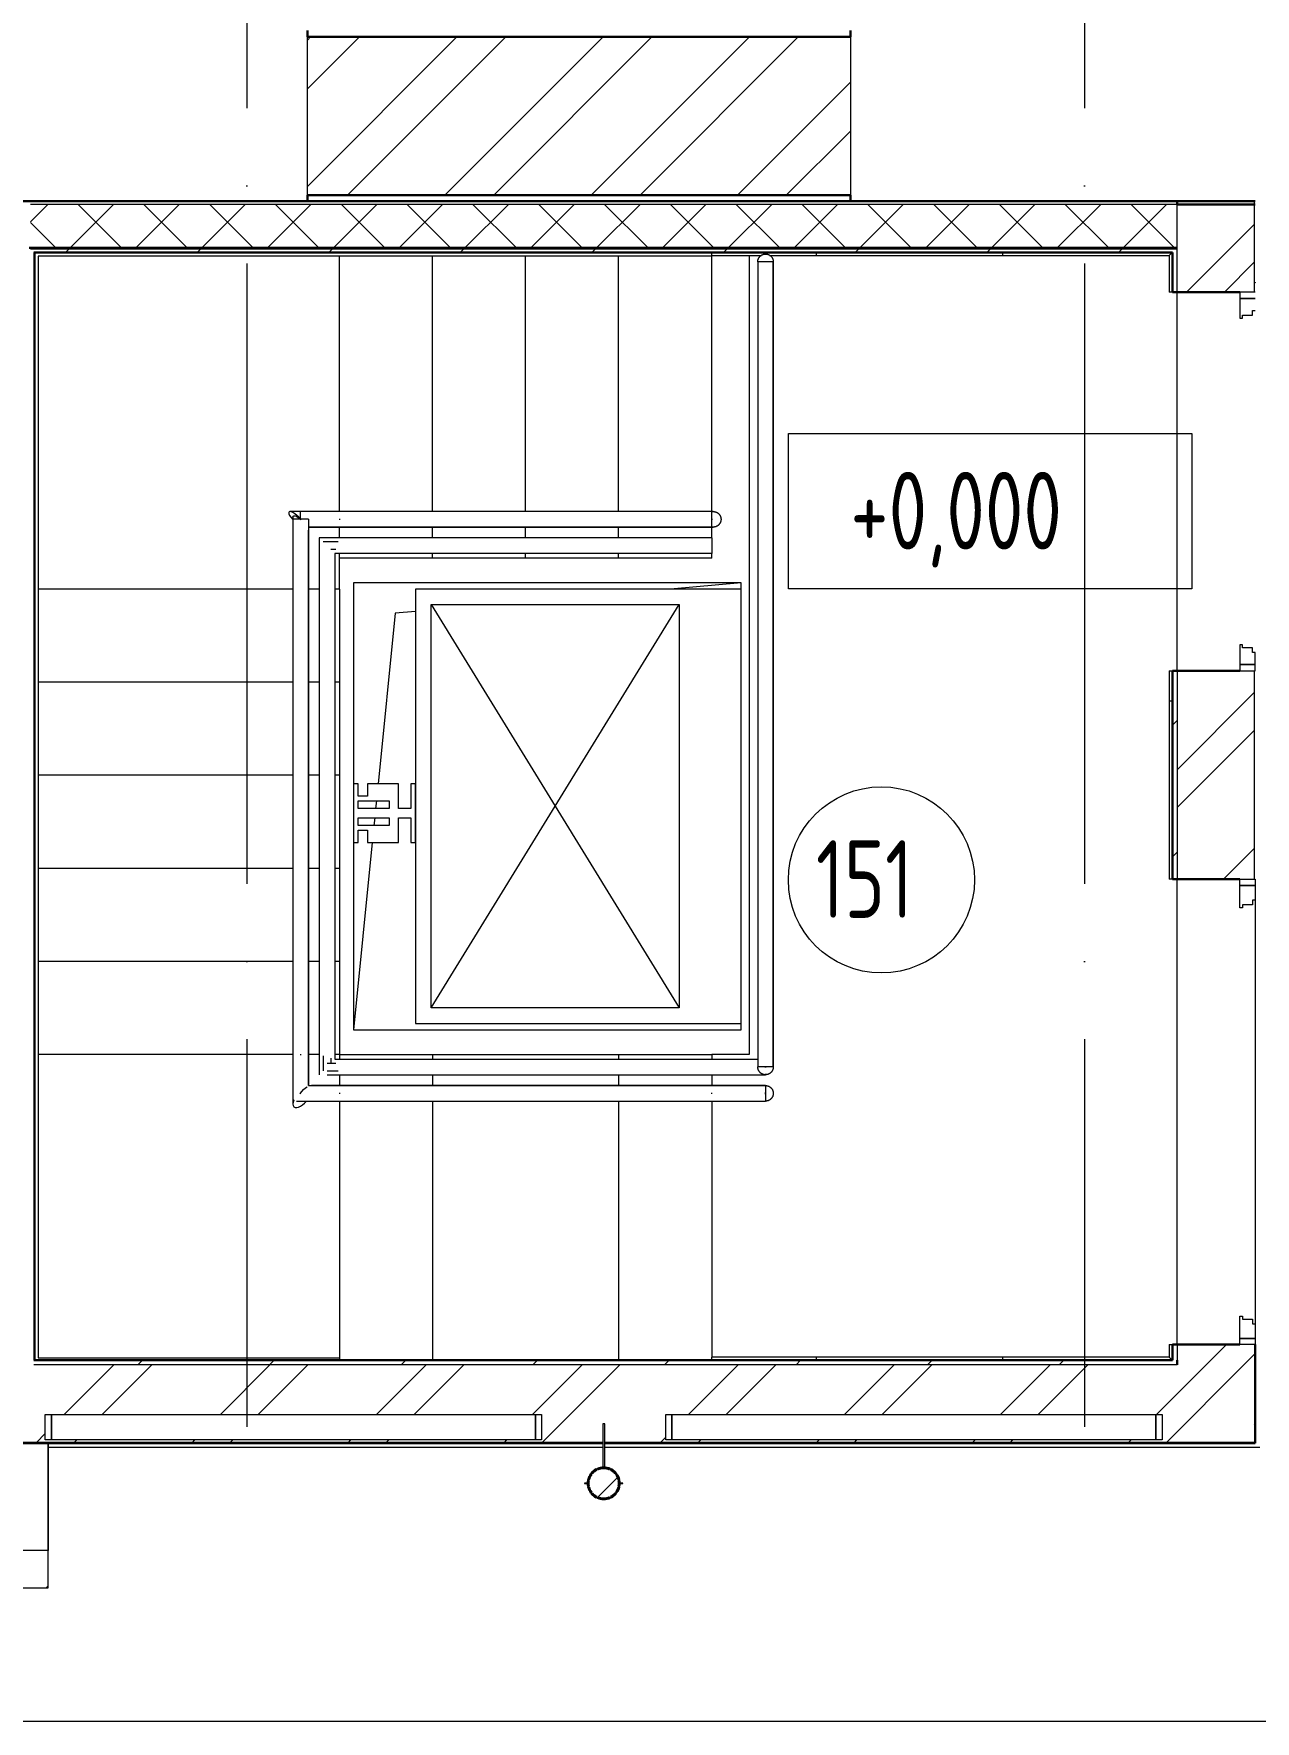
# Model space of a CAD drawing. Header units: millimetres. Extents: x -421858 to 614926, y -468665 to 141641.
# Drawn here: x -8245 to -4308, y 10010 to 15448 of the extents above; entities that cross this region are included whole.
import ezdxf

# ---------------------------------------------------------------- set-up
doc = ezdxf.new("R2010")
doc.units = ezdxf.units.MM
doc.linetypes.add('ADSK_Линия сетки', pattern=[25, 20, -2.5, 0, -2.5])
doc.linetypes.add('ADSK_Сверху', pattern=[450, 300, -150])
for name, color, linetype, lineweight in [('Аннотация', 7, 'Continuous', 18), ('Двери', 252, 'Continuous', 9), ('Крыша', 7, 'Continuous', 9), ('Крыша штриховка', 7, 'Continuous', 9), ('Лестницы', 252, 'Continuous', 9), ('Линии', 252, 'Continuous', 9), ('Марки помещений', 252, 'Continuous', 20), ('Обобщенные модели', 252, 'Continuous', 18), ('Оборудование', 8, 'Continuous', 18), ('Ограждение', 252, 'Continuous', 9), ('Окна', 252, 'Continuous', 9), ('Оси', 252, 'Continuous', 9), ('Отметки', 7, 'Continuous', 9), ('Перекрытие', 252, 'Continuous', 18), ('Стены внутренние', 7, 'Continuous', 18), ('Стены наружные', 7, 'Continuous', 18), ('Стены штриховка', 252, 'Continuous', 9)]:
    doc.layers.add(name, color=color, linetype=linetype, lineweight=lineweight)
doc.styles.add('GOST Common_3', font='', dxfattribs={"height": 3.5})
doc.styles.get('GOST Common_3').set_extended_font_data('GOST 2.304 type A')
pattern_1 = [(0, (-32121.8, 98), (0, 600), []), (90, (-32121.8, 98), (-600, 4e-14), [])]

# ---------------------------------------------------------------- blocks, each defined once
blk = doc.blocks.new('1 этаж')
at = {"layer": 'Обобщенные модели', "lineweight": 9, "true_color": 0x636466}
h = blk.add_hatch(dxfattribs=at)
h.set_pattern_fill('FP_7', color=251, style=0, pattern_type=2)
h.set_pattern_definition([(45, (-32121.82, 98), (-106.066, 106.066), [])])
h.paths.add_polyline_path([(-6407.8, 10726.3), (-6385.1, 10732), (-6367.8, 10746.9), (-6359.1, 10766.7), (-6359.9, 10789.2), (-6370.1, 10808.5), (-6388.1, 10821.8), (-6407.8, 10826.3), (-6430.5, 10820.5), (-6447.8, 10805.6), (-6456.5, 10785.8), (-6455.4, 10762.8), (-6445.5, 10744), (-6427.5, 10730.8), (-6415.3, 10728)])
at = {"layer": 'Ограждение', "true_color": 0x636466}
h = blk.add_hatch(dxfattribs=at)
h.set_pattern_fill('FP_25', color=251, style=0, pattern_type=2)
h.set_pattern_definition(pattern_1)
h.paths.add_polyline_path([(-5060.1, 14733.3), (-4584.8, 14733.3), (-4574.8, 14743.3), (-6059.6, 14743.3), (-6059.6, 14733.3), (-5897.5, 14734.2), (-5893.6, 14735.1), (-5894.3, 14734.2), (-5888.4, 14736.9), (-5886.2, 14734.9), (-5883, 14736.3), (-5878.6, 14734.9), (-5877.9, 14735.7), (-5871, 14733.3), (-5777.6, 14733.3)])
h = blk.add_hatch(dxfattribs=at)
h.set_pattern_fill('FP_25', color=251, style=0, pattern_type=2)
h.set_pattern_definition(pattern_1)
h.paths.add_polyline_path([(-4574.8, 12723.3), (-4574.8, 13395.3), (-4584.8, 13395.3), (-4584.8, 12723.3)])
h = blk.add_hatch(dxfattribs=at)
h.set_pattern_fill('FP_25', color=251, style=0, pattern_type=2)
h.set_pattern_definition(pattern_1)
h.paths.add_polyline_path([(-4574.8, 11173.3), (-4584.8, 11183.3), (-6059.8, 11183.3), (-6059.8, 11173.3), (-5060.1, 11173.3)])
at = {"layer": 'Аннотация', "color": 251, "lineweight": 20, "true_color": 0x636466}
for p, q in [((-5811.7, 13659.5), (-5811.7, 14159.5)), ((-5811.7, 14159.5), (-4511.7, 14159.5)), ((-4511.7, 14159.5), (-4511.7, 13659.5)), ((-4511.7, 13659.5), (-5811.7, 13659.5))]:
    blk.add_line(p, q, dxfattribs=at)
at = {"layer": 'Двери', "color": 251, "true_color": 0x636466}
for p, q in [((-4307.8, 14615.3), (-4357.8, 14615.3)), ((-4357.8, 14615.3), (-4357.8, 14595.3)), ((-4357.8, 14595.3), (-4307.8, 14595.3)), ((-4307.8, 14595.3), (-4357.8, 14595.3)), ((-4357.8, 14595.3), (-4357.8, 14531.3)), ((-4357.8, 14531.3), (-4348.8, 14531.3)), ((-4348.8, 14531.3), (-4348.8, 14541.3)), ((-4348.8, 14541.3), (-4316.8, 14541.3)), ((-4316.8, 14541.3), (-4316.8, 14556.3)), ((-4316.8, 14556.3), (-4307.8, 14556.3)), ((-4348.8, 13479.3), (-4357.8, 13479.3)), ((-4357.8, 13479.3), (-4357.8, 13415.3)), ((-4348.8, 13469.3), (-4348.8, 13479.3)), ((-4316.8, 13469.3), (-4348.8, 13469.3)), ((-4316.8, 13454.3), (-4316.8, 13469.3)), ((-4307.8, 13454.3), (-4316.8, 13454.3)), ((-4307.8, 13415.3), (-4307.8, 13454.3)), ((-4307.8, 13415.3), (-4357.8, 13415.3)), ((-4357.8, 13415.3), (-4357.8, 13395.3)), ((-4357.8, 13415.3), (-4307.8, 13415.3)), ((-4357.8, 13395.3), (-4307.8, 13395.3)), ((-4307.8, 13395.3), (-4307.8, 13415.3)), ((-4357.8, 12703.3), (-4357.8, 12723.3)), ((-4357.8, 12723.3), (-4307.8, 12723.3)), ((-4307.8, 12703.3), (-4357.8, 12703.3)), ((-4357.8, 12703.3), (-4307.8, 12703.3)), ((-4357.8, 12631.3), (-4357.8, 12703.3)), ((-4307.8, 12723.3), (-4307.8, 12703.3)), ((-4307.8, 12703.3), (-4307.8, 12656.3)), ((-4348.8, 12631.3), (-4357.8, 12631.3)), ((-4348.8, 12641.3), (-4348.8, 12631.3)), ((-4316.8, 12641.3), (-4348.8, 12641.3)), ((-4316.8, 12656.3), (-4316.8, 12641.3)), ((-4307.8, 12656.3), (-4316.8, 12656.3)), ((-4357.8, 11315.3), (-4348.8, 11315.3)), ((-4357.8, 11243.3), (-4357.8, 11315.3)), ((-4348.8, 11315.3), (-4348.8, 11305.3)), ((-4348.8, 11305.3), (-4316.8, 11305.3)), ((-4316.8, 11305.3), (-4316.8, 11290.3)), ((-4316.8, 11290.3), (-4307.8, 11290.3)), ((-4307.8, 11290.3), (-4307.8, 11243.3)), ((-4357.8, 11243.3), (-4307.8, 11243.3)), ((-4357.8, 11223.3), (-4357.8, 11243.3)), ((-4307.8, 11243.3), (-4357.8, 11243.3)), ((-4307.8, 11223.3), (-4357.8, 11223.3)), ((-4307.8, 11243.3), (-4307.8, 11223.3))]:
    blk.add_line(p, q, dxfattribs=at)
at = {"layer": 'Крыша', "color": 251, "true_color": 0x636466}
blk.add_line((-8197.8, 10906.3), (-8197.8, 10560.2), dxfattribs=at)
at = {"layer": 'Крыша', "color": 251, "lineweight": 18, "true_color": 0x636466}
for p, q in [((-8197.8, 10560.2), (-10357.8, 10560.2)), ((-8197.8, 10439.1), (-8197.8, 10560.2)), ((-10357.8, 10439.1), (-8197.8, 10439.1))]:
    blk.add_line(p, q, dxfattribs=at)
at = {"layer": 'Крыша', "color": 251, "linetype": 'Continuous', "true_color": 0x636466}
blk.add_line((-8204.3, 10439.1), (-8197.8, 10445.6), dxfattribs=at)
at = {"layer": 'Крыша штриховка', "color": 251, "linetype": 'Continuous', "true_color": 0x636466}
blk.add_line((-8199.8, 10906.3), (-8199.8, 10560.2), dxfattribs=at)
at = {"layer": 'Лестницы', "color": 251, "true_color": 0x636466}
for p, q in [((-7259.6, 14741.3), (-7259.6, 14743.3)), ((-7259.6, 14741.3), (-7259.6, 14743.3)), ((-6959.6, 14741.3), (-6959.6, 14743.3)), ((-6959.6, 14741.3), (-6959.6, 14743.3)), ((-6659.6, 14741.3), (-6659.6, 14743.3)), ((-6659.6, 14741.3), (-6659.6, 14743.3)), ((-6359.6, 14741.3), (-6359.6, 14743.3)), ((-6359.6, 14741.3), (-6359.6, 14743.3)), ((-7259.6, 13908.3), (-7259.6, 14731.3)), ((-7259.6, 13908.3), (-7259.6, 14731.3)), ((-6959.6, 13908.3), (-6959.6, 14731.3)), ((-6959.6, 13908.3), (-6959.6, 14731.3)), ((-6659.6, 13908.3), (-6659.6, 14731.3)), ((-6659.6, 13908.3), (-6659.6, 14731.3)), ((-6359.6, 13908.3), (-6359.6, 14731.3)), ((-6359.6, 13908.3), (-6359.6, 14731.3)), ((-6059.6, 13908.3), (-6059.6, 14731.3)), ((-6059.6, 13908.3), (-6059.6, 14731.3)), ((-7259.6, 13823.3), (-7259.6, 13858.3)), ((-7259.6, 13823.3), (-7259.6, 13858.3)), ((-6959.6, 13823.3), (-6959.6, 13858.3)), ((-6959.6, 13823.3), (-6959.6, 13858.3)), ((-6659.6, 13823.3), (-6659.6, 13858.3)), ((-6659.6, 13823.3), (-6659.6, 13858.3)), ((-6359.6, 13823.3), (-6359.6, 13858.3)), ((-6359.6, 13823.3), (-6359.6, 13858.3)), ((-6059.6, 13823.3), (-6059.6, 13858.3)), ((-6059.6, 13823.3), (-6059.6, 13858.3)), ((-7259.6, 13758.3), (-7259.6, 13773.3)), ((-7259.6, 13758.3), (-7259.6, 13773.3)), ((-6959.6, 13758.3), (-6959.6, 13773.3)), ((-6959.6, 13758.3), (-6959.6, 13773.3)), ((-6659.6, 13758.3), (-6659.6, 13773.3)), ((-6659.6, 13758.3), (-6659.6, 13773.3)), ((-6359.6, 13758.3), (-6359.6, 13773.3)), ((-6359.6, 13758.3), (-6359.6, 13773.3)), ((-6059.6, 13758.3), (-6059.6, 13773.3)), ((-6059.6, 13758.3), (-6059.6, 13773.3)), ((-7259.6, 13658.3), (-7259.6, 13758.3)), ((-6959.6, 13758.3), (-7259.6, 13758.3)), ((-6659.6, 13758.3), (-6959.6, 13758.3)), ((-6359.6, 13758.3), (-6659.6, 13758.3)), ((-6059.6, 13758.3), (-6359.6, 13758.3)), ((-8240.8, 13658.3), (-8244.6, 13658.3)), ((-8240.8, 13658.3), (-8244.6, 13658.3)), ((-7409.6, 13658.3), (-8230.8, 13658.3)), ((-7409.6, 13658.3), (-8230.8, 13658.3)), ((-7324.6, 13658.3), (-7359.6, 13658.3)), ((-7324.6, 13658.3), (-7359.6, 13658.3)), ((-7259.6, 13658.3), (-7274.6, 13658.3)), ((-7259.6, 13658.3), (-7274.6, 13658.3)), ((-7259.6, 13658.3), (-7259.6, 13358.3)), ((-8240.8, 13358.3), (-8244.6, 13358.3)), ((-8240.8, 13358.3), (-8244.6, 13358.3)), ((-7409.6, 13358.3), (-8230.8, 13358.3)), ((-7409.6, 13358.3), (-8230.8, 13358.3)), ((-7324.6, 13358.3), (-7359.6, 13358.3)), ((-7324.6, 13358.3), (-7359.6, 13358.3)), ((-7259.6, 13358.3), (-7274.6, 13358.3)), ((-7259.6, 13358.3), (-7274.6, 13358.3)), ((-7259.6, 13358.3), (-7259.6, 13058.3)), ((-8240.8, 13058.3), (-8244.6, 13058.3)), ((-8240.8, 13058.3), (-8244.6, 13058.3)), ((-7409.6, 13058.3), (-8230.8, 13058.3)), ((-7409.6, 13058.3), (-8230.8, 13058.3)), ((-7324.6, 13058.3), (-7359.6, 13058.3)), ((-7324.6, 13058.3), (-7359.6, 13058.3)), ((-7259.6, 13058.3), (-7274.6, 13058.3)), ((-7259.6, 13058.3), (-7274.6, 13058.3)), ((-7259.6, 13058.3), (-7259.6, 12758.3)), ((-8240.8, 12758.3), (-8244.6, 12758.3)), ((-8240.8, 12758.3), (-8244.6, 12758.3)), ((-7409.6, 12758.3), (-8230.8, 12758.3)), ((-7409.6, 12758.3), (-8230.8, 12758.3)), ((-7324.6, 12758.3), (-7359.6, 12758.3)), ((-7324.6, 12758.3), (-7359.6, 12758.3)), ((-7259.6, 12758.3), (-7274.6, 12758.3)), ((-7259.6, 12758.3), (-7274.6, 12758.3)), ((-7259.6, 12758.3), (-7259.6, 12458.3)), ((-8240.8, 12458.3), (-8244.6, 12458.3)), ((-8240.8, 12458.3), (-8244.6, 12458.3)), ((-7409.6, 12458.3), (-8230.8, 12458.3)), ((-7409.6, 12458.3), (-8230.8, 12458.3)), ((-7324.6, 12458.3), (-7359.6, 12458.3)), ((-7324.6, 12458.3), (-7359.6, 12458.3)), ((-7259.6, 12458.3), (-7274.6, 12458.3)), ((-7259.6, 12458.3), (-7274.6, 12458.3)), ((-7259.6, 12458.3), (-7259.6, 12158.3)), ((-8240.8, 12158.3), (-8244.6, 12158.3)), ((-8240.8, 12158.3), (-8244.6, 12158.3)), ((-7409.6, 12158.3), (-8230.8, 12158.3)), ((-7409.6, 12158.3), (-8230.8, 12158.3)), ((-7324.6, 12158.3), (-7359.6, 12158.3)), ((-7324.6, 12158.3), (-7359.6, 12158.3)), ((-7259.6, 12158.3), (-7274.6, 12158.3)), ((-7259.6, 12158.3), (-7274.6, 12158.3)), ((-7259.6, 12158.3), (-7259.6, 12143.3)), ((-7259.6, 12158.3), (-6959.6, 12158.3)), ((-7259.6, 12158.3), (-7259.6, 12143.3)), ((-6959.6, 12158.3), (-6659.6, 12158.3)), ((-6959.6, 12158.3), (-6959.6, 12143.3)), ((-6959.6, 12158.3), (-6959.6, 12143.3)), ((-6659.6, 12158.3), (-6359.6, 12158.3)), ((-6359.6, 12158.3), (-6059.6, 12158.3)), ((-6359.6, 12158.3), (-6359.6, 12143.3)), ((-6359.6, 12158.3), (-6359.6, 12143.3)), ((-7259.6, 12093.3), (-7259.6, 12058.3)), ((-7259.6, 12093.3), (-7259.6, 12058.3)), ((-6959.6, 12093.3), (-6959.6, 12058.3)), ((-6959.6, 12093.3), (-6959.6, 12058.3)), ((-6359.6, 12093.3), (-6359.6, 12058.3)), ((-6359.6, 12093.3), (-6359.6, 12058.3)), ((-7259.6, 12008.3), (-7259.6, 11173.3)), ((-7259.6, 12008.3), (-7259.6, 11173.3)), ((-6959.6, 12008.3), (-6959.6, 11173.3)), ((-6959.6, 12008.3), (-6959.6, 11173.3)), ((-6359.6, 12008.3), (-6359.6, 11173.3)), ((-6359.6, 12008.3), (-6359.6, 11173.3))]:
    blk.add_line(p, q, dxfattribs=at)
at = {"layer": 'Линии', "color": 251, "linetype": 'ADSK_Сверху', "ltscale": 100, "true_color": 0x636466}
blk.add_line((-8507.8, 10009.5), (-2275.8, 10009.5), dxfattribs=at)
at = {"layer": 'Марки помещений', "color": 251, "true_color": 0x636466}
blk.add_circle((-5512.7, 12721.2), 300, dxfattribs=at)
at = {"layer": 'Обобщенные модели', "color": 251, "true_color": 0x636466}
for p, q in [((-6411.1, 10968.3), (-6411.1, 10828.3)), ((-6404.5, 10968.3), (-6411.1, 10968.3)), ((-6404.5, 10828.3), (-6404.5, 10968.3)), ((-6411.1, 10828.3), (-6408.7, 10828.3)), ((-6406.9, 10828.3), (-6404.5, 10828.3)), ((-6469.8, 10777.3), (-6469.8, 10775.3)), ((-6459.8, 10777.3), (-6469.8, 10777.3)), ((-6469.8, 10777.3), (-6469.8, 10775.3)), ((-6459.8, 10777.3), (-6469.8, 10777.3)), ((-6469.8, 10777.3), (-6469.8, 10775.3)), ((-6459.8, 10777.3), (-6469.8, 10777.3)), ((-6469.8, 10777.3), (-6469.8, 10775.3)), ((-6459.8, 10777.3), (-6469.8, 10777.3)), ((-6469.8, 10775.3), (-6459.8, 10775.3)), ((-6469.8, 10775.3), (-6459.8, 10775.3)), ((-6469.8, 10775.3), (-6459.8, 10775.3)), ((-6469.8, 10775.3), (-6459.8, 10775.3)), ((-6459.8, 10777.3), (-6457.8, 10777.3)), ((-6457.8, 10775.3), (-6459.8, 10775.3)), ((-6457.8, 10777.3), (-6457.8, 10775.3)), ((-6357.8, 10777.3), (-6355.8, 10777.3)), ((-6357.8, 10775.3), (-6357.8, 10777.3)), ((-6355.8, 10775.3), (-6357.8, 10775.3)), ((-6345.8, 10777.3), (-6355.8, 10777.3)), ((-6345.8, 10777.3), (-6355.8, 10777.3)), ((-6345.8, 10777.3), (-6355.8, 10777.3)), ((-6345.8, 10777.3), (-6355.8, 10777.3)), ((-6355.8, 10775.3), (-6345.8, 10775.3)), ((-6355.8, 10775.3), (-6345.8, 10775.3)), ((-6355.8, 10775.3), (-6345.8, 10775.3)), ((-6355.8, 10775.3), (-6345.8, 10775.3)), ((-6345.8, 10775.3), (-6345.8, 10777.3)), ((-6345.8, 10775.3), (-6345.8, 10777.3)), ((-6345.8, 10775.3), (-6345.8, 10777.3)), ((-6345.8, 10775.3), (-6345.8, 10777.3))]:
    blk.add_line(p, q, dxfattribs=at)
for radius, start, end in [(52, 90, 270), (50, 90, 270), (52, 270, 90), (50, 270, 90)]:
    blk.add_arc((-6407.8, 10776.3), radius, start, end, dxfattribs=at)
at = {"layer": 'Обобщенные модели', "color": 251, "lineweight": 40, "true_color": 0x636466}
for start, end in [(90, 113.3059), (66.6941, 90), (168.9964, 191.0036), (143.7992, 166.3688), (117.1715, 139.417), (40.583, 62.8285), (13.6312, 36.2008), (348.9964, 11.0036), (193.6312, 216.2008), (220.583, 242.8285), (246.6941, 270), (270, 293.3059), (297.1715, 319.417), (323.7992, 346.3688)]:
    blk.add_arc((-6407.8, 10776.3), 50, start, end, dxfattribs=at)
at = {"layer": 'Оборудование', "color": 251, "true_color": 0x636466}
for p, q in [((-7214.2, 13678.3), (-7214.2, 13031.3)), ((-5964.2, 13678.3), (-7214.2, 13678.3)), ((-5964.2, 13658.3), (-7014.2, 13658.3)), ((-7014.2, 13658.3), (-7014.2, 12258.3)), ((-5964.2, 13678.3), (-6192.8, 13658.3)), ((-5964.2, 13658.3), (-5964.2, 13678.3)), ((-5964.2, 12258.3), (-5964.2, 13658.3)), ((-6964.2, 12308.3), (-6164.2, 13608.3)), ((-6964.2, 13608.3), (-6164.2, 12308.3)), ((-6964.2, 12308.3), (-6964.2, 13608.3)), ((-6964.2, 13608.3), (-6164.2, 13608.3)), ((-6164.2, 13608.3), (-6164.2, 12308.3)), ((-7080, 13580.7), (-7134.9, 13031.3)), ((-7014.2, 13586.4), (-7080, 13580.7)), ((-7199.2, 13031.3), (-7214.2, 13031.3)), ((-7214.2, 13031.3), (-7214.2, 12841.3)), ((-7199.2, 12991.3), (-7199.2, 13031.3)), ((-7114.2, 13031.3), (-7169.2, 13031.3)), ((-7169.2, 13031.3), (-7169.2, 12991.3)), ((-7069.2, 13031.3), (-7114.2, 13031.3)), ((-7069.2, 12951.3), (-7069.2, 13031.3)), ((-7014.2, 13031.3), (-7029.2, 13031.3)), ((-7029.2, 13031.3), (-7029.2, 12951.3)), ((-7014.2, 12841.3), (-7014.2, 13031.3)), ((-7169.2, 12991.3), (-7199.2, 12991.3)), ((-7199.2, 12976.3), (-7099.2, 12976.3)), ((-7199.2, 12951.3), (-7199.2, 12976.3)), ((-7099.2, 12951.3), (-7199.2, 12951.3)), ((-7140.4, 12976.3), (-7142.9, 12951.3)), ((-7099.2, 12976.3), (-7099.2, 12951.3)), ((-7029.2, 12951.3), (-7069.2, 12951.3)), ((-7199.2, 12896.3), (-7199.2, 12921.3)), ((-7199.2, 12921.3), (-7099.2, 12921.3)), ((-7099.2, 12896.3), (-7199.2, 12896.3)), ((-7145.9, 12921.3), (-7148.4, 12896.3)), ((-7099.2, 12921.3), (-7099.2, 12896.3)), ((-7069.2, 12841.3), (-7069.2, 12921.3)), ((-7069.2, 12921.3), (-7029.2, 12921.3)), ((-7029.2, 12921.3), (-7029.2, 12841.3)), ((-7153.9, 12841.3), (-7214.2, 12238.3)), ((-7214.2, 12841.3), (-7214.2, 12238.3)), ((-7214.2, 12841.3), (-7199.2, 12841.3)), ((-7199.2, 12841.3), (-7199.2, 12881.3)), ((-7199.2, 12881.3), (-7169.2, 12881.3)), ((-7169.2, 12881.3), (-7169.2, 12841.3)), ((-7169.2, 12841.3), (-7114.2, 12841.3)), ((-7114.2, 12841.3), (-7069.2, 12841.3)), ((-7029.2, 12841.3), (-7014.2, 12841.3)), ((-6164.2, 12308.3), (-6964.2, 12308.3)), ((-7214.2, 12238.3), (-5964.2, 12238.3)), ((-7014.2, 12258.3), (-5964.2, 12258.3)), ((-5964.2, 12238.3), (-5964.2, 12258.3))]:
    blk.add_line(p, q, dxfattribs=at)
at = {"layer": 'Ограждение', "color": 251, "true_color": 0x636466}
for p, q in [((-8240.8, 14741.3), (-8240.8, 13958.3)), ((-7259.6, 14741.3), (-8240.8, 14741.3)), ((-6059.6, 14741.3), (-7259.6, 14741.3)), ((-6059.6, 14733.3), (-6059.6, 14743.3)), ((-4584.8, 14733.3), (-4574.8, 14743.3)), ((-8230.8, 14731.3), (-8230.8, 13958.3)), ((-7259.6, 14731.3), (-8230.8, 14731.3)), ((-6059.6, 14731.3), (-7259.6, 14731.3)), ((-6059.6, 14733.3), (-5899, 14733.3)), ((-6059.6, 14733.3), (-6059.6, 14731.3)), ((-5911.2, 14713.3), (-5911.2, 12118.3)), ((-5861.2, 14713.3), (-5911.2, 14713.3)), ((-5911.2, 14713.3), (-5911.2, 12118.3)), ((-5883.8, 14713.3), (-5888.5, 14713.3)), ((-5873.4, 14733.3), (-4584.8, 14733.3)), ((-5861.2, 12118.3), (-5861.2, 14713.3)), ((-5861.2, 14713.3), (-5861.2, 12118.3)), ((-4584.8, 14733.3), (-4584.8, 14615.3)), ((-4574.8, 14615.3), (-4584.8, 14615.3)), ((-8240.8, 13958.3), (-8240.8, 12158.3)), ((-8230.8, 13958.3), (-8230.8, 12158.3)), ((-7266.8, 13908.3), (-7419, 13908.3)), ((-7409.6, 13891.1), (-7409.6, 13642.9)), ((-7359.6, 13883.3), (-7409.6, 13883.3)), ((-7409.6, 13883.3), (-7409.6, 12158.3)), ((-7384.6, 13883.3), (-7384.6, 13908.3)), ((-7259.6, 13908.3), (-7384.6, 13908.3)), ((-7359.6, 13883.3), (-7359.6, 12158.3)), ((-6058.8, 13908.3), (-7266.8, 13908.3)), ((-6058.8, 13908.3), (-7259.6, 13908.3)), ((-6058.8, 13858.3), (-6058.8, 13908.3)), ((-7359.6, 13858.3), (-7266.8, 13858.3)), ((-7259.6, 13858.3), (-7359.6, 13858.3)), ((-7359.6, 13642.9), (-7359.6, 13848.8)), ((-7324.6, 13823.3), (-7324.6, 13656.3)), ((-7259.6, 13823.3), (-7324.6, 13823.3)), ((-7266.8, 13858.3), (-6058.8, 13858.3)), ((-6058.8, 13858.3), (-7259.6, 13858.3)), ((-6058.8, 13823.3), (-7259.6, 13823.3)), ((-6058.8, 13823.3), (-6058.8, 13773.3)), ((-7263.3, 13810.8), (-7312.1, 13810.8)), ((-7270.8, 13785.8), (-7287.1, 13785.8)), ((-7274.6, 13773.3), (-7274.6, 13656.3)), ((-6058.8, 13773.3), (-7274.6, 13773.3)), ((-7324.6, 13656.3), (-7324.6, 12158.3)), ((-7274.6, 13656.3), (-7274.6, 12143.3)), ((-7409.6, 13642.9), (-7409.6, 12151)), ((-7359.6, 12151), (-7359.6, 13642.9)), ((-4584.8, 13395.3), (-4574.8, 13395.3)), ((-4584.8, 13395.3), (-4584.8, 12723.3)), ((-4574.8, 12723.3), (-4584.8, 12723.3)), ((-8240.8, 12158.3), (-8240.8, 11173.3)), ((-8230.8, 12158.3), (-8230.8, 11181.3)), ((-7409.6, 12158.3), (-7409.6, 12008.3)), ((-7409.6, 12151), (-7409.6, 11998.6)), ((-7359.6, 12158.3), (-7359.6, 12058.3)), ((-7359.6, 12058.3), (-7359.6, 12151)), ((-7324.6, 12158.3), (-7324.6, 12093.3)), ((-7312.1, 12154.5), (-7312.1, 12105.8)), ((-7299.6, 12130.8), (-7270.8, 12130.8)), ((-7287.1, 12147), (-7287.1, 12130.8)), ((-7274.6, 12143.3), (-6059.6, 12143.3)), ((-6059.6, 12143.3), (-5911.2, 12143.3)), ((-7299.6, 12105.8), (-7263.3, 12105.8)), ((-7299.6, 12093.3), (-7259.6, 12093.3)), ((-7259.6, 12093.3), (-6059.6, 12093.3)), ((-6059.6, 12093.3), (-5886.2, 12093.3)), ((-5861.2, 12118.3), (-5911.2, 12118.3)), ((-5888.5, 12118.3), (-5883.8, 12118.3)), ((-5886.2, 12096.6), (-5886.2, 12093.3)), ((-7384.6, 12033.3), (-7386.9, 12031.9)), ((-7359.6, 12058.3), (-7259.6, 12058.3)), ((-7241.7, 12058.3), (-7349.9, 12058.3)), ((-7259.6, 12058.3), (-6059.6, 12058.3)), ((-6052.3, 12058.3), (-7241.7, 12058.3)), ((-6059.6, 12058.3), (-5886.2, 12058.3)), ((-5886.2, 12058.3), (-6052.3, 12058.3)), ((-5886.2, 12058.3), (-5886.2, 12008.3)), ((-5886.2, 12030.9), (-5886.2, 12035.6)), ((-7398.3, 12008.3), (-7259.6, 12008.3)), ((-7377.5, 12008.3), (-7241.7, 12008.3)), ((-7259.6, 12008.3), (-6059.6, 12008.3)), ((-7241.7, 12008.3), (-6052.3, 12008.3)), ((-6059.6, 12008.3), (-5886.2, 12008.3)), ((-6052.3, 12008.3), (-5886.2, 12008.3)), ((-4584.8, 11223.3), (-4574.8, 11223.3)), ((-4584.8, 11223.3), (-4584.8, 11183.3)), ((-8230.8, 11181.3), (-7259.6, 11181.3)), ((-6059.8, 11173.3), (-6059.8, 11183.3)), ((-4584.8, 11183.3), (-6059.8, 11183.3)), ((-4584.8, 11183.3), (-4574.8, 11173.3))]:
    blk.add_line(p, q, dxfattribs=at)
at = {"layer": 'Ограждение', "color": 251, "true_color": 0x636466, "flags": 128}
for points in [[(-5911.2, 14713.3), (-5911.2, 14714.3), (-5911.1, 14715.3), (-5911, 14716.3), (-5910.9, 14717.3), (-5910.7, 14718.2), (-5910.5, 14719.2), (-5910.2, 14720.2), (-5909.9, 14721.1), (-5909.6, 14722.1), (-5909.2, 14723), (-5908.8, 14723.9), (-5908.4, 14724.8), (-5907.9, 14725.7), (-5907.4, 14726.5), (-5906.8, 14727.4), (-5906.2, 14728.2), (-5905.6, 14729), (-5905, 14729.8), (-5904.3, 14730.5), (-5903.6, 14731.2), (-5902.9, 14731.9), (-5902.1, 14732.5), (-5901.3, 14733.2), (-5900.5, 14733.7), (-5899.7, 14734.3), (-5898.8, 14734.8), (-5898, 14735.3), (-5897.1, 14735.8), (-5896.2, 14736.2), (-5895.2, 14736.6), (-5894.3, 14736.9), (-5893.3, 14737.2), (-5892.4, 14737.5), (-5891.4, 14737.7), (-5890.4, 14737.9), (-5889.4, 14738.1), (-5888.4, 14738.2), (-5887.5, 14738.2), (-5886.5, 14738.3), (-5886.2, 14738.3)], [(-5911.2, 14713.3), (-5911.2, 14714.3), (-5911.1, 14715.3), (-5911, 14716.3), (-5910.9, 14717.3), (-5910.7, 14718.2), (-5910.5, 14719.2), (-5910.2, 14720.2), (-5909.9, 14721.1), (-5909.6, 14722.1)], [(-5908.8, 14723.9), (-5908.4, 14724.8), (-5907.9, 14725.7), (-5907.4, 14726.5), (-5906.8, 14727.4), (-5906.2, 14728.2)], [(-5904.3, 14730.5), (-5903.6, 14731.2), (-5902.9, 14731.9), (-5902.1, 14732.5), (-5901.3, 14733.2), (-5900.5, 14733.7), (-5899.7, 14734.3), (-5898.8, 14734.8), (-5898, 14735.3), (-5897.1, 14735.8), (-5896.2, 14736.2), (-5895.2, 14736.6), (-5894.3, 14736.9), (-5893.3, 14737.2), (-5892.4, 14737.5), (-5891.4, 14737.7), (-5890.4, 14737.9), (-5889.4, 14738.1), (-5888.4, 14738.2), (-5887.5, 14738.2), (-5886.5, 14738.3)], [(-5886.2, 14738.3), (-5885.2, 14738.2), (-5884.2, 14738.2), (-5883.2, 14738.1), (-5882.2, 14737.9), (-5881.2, 14737.8), (-5880.2, 14737.6), (-5879.3, 14737.3), (-5878.3, 14737), (-5877.4, 14736.7), (-5876.4, 14736.3), (-5875.5, 14735.9), (-5874.6, 14735.4), (-5873.8, 14735), (-5872.9, 14734.5), (-5872.1, 14733.9), (-5871.3, 14733.3), (-5870.5, 14732.7), (-5869.7, 14732.1), (-5869, 14731.4), (-5868.2, 14730.7), (-5867.6, 14730), (-5866.9, 14729.2), (-5866.3, 14728.4), (-5865.7, 14727.6), (-5865.1, 14726.8), (-5864.6, 14725.9), (-5864.1, 14725.1), (-5863.7, 14724.2), (-5863.3, 14723.3), (-5862.9, 14722.3), (-5862.5, 14721.4), (-5862.2, 14720.4), (-5862, 14719.5), (-5861.7, 14718.5), (-5861.5, 14717.5), (-5861.4, 14716.5), (-5861.3, 14715.5), (-5861.2, 14714.5), (-5861.2, 14713.5), (-5861.2, 14713.3)], [(-5885.2, 14738.2), (-5884.2, 14738.2), (-5883.2, 14738.1), (-5882.2, 14737.9), (-5881.2, 14737.8), (-5880.2, 14737.6), (-5879.3, 14737.3), (-5878.3, 14737), (-5877.4, 14736.7), (-5876.4, 14736.3), (-5875.5, 14735.9), (-5874.6, 14735.4), (-5873.8, 14735), (-5872.9, 14734.5), (-5872.1, 14733.9), (-5871.3, 14733.3), (-5870.5, 14732.7), (-5869.7, 14732.1), (-5869, 14731.4), (-5868.2, 14730.7)], [(-5866.3, 14728.4), (-5865.7, 14727.6), (-5865.1, 14726.8), (-5864.6, 14725.9), (-5864.1, 14725.1), (-5863.7, 14724.2), (-5863.3, 14723.3), (-5862.9, 14722.3), (-5862.5, 14721.4), (-5862.2, 14720.4), (-5862, 14719.5), (-5861.7, 14718.5), (-5861.5, 14717.5), (-5861.4, 14716.5), (-5861.3, 14715.5), (-5861.2, 14714.5), (-5861.2, 14713.5), (-5861.2, 14713.3)], [(-7419, 13908.3), (-7421.8, 13907.4), (-7422.9, 13904.9), (-7422.3, 13900.9), (-7420, 13895.8), (-7416.3, 13889.7), (-7411.3, 13883.3), (-7409.6, 13881.4)], [(-7384.6, 13883.3), (-7390.5, 13889.7), (-7396.9, 13895.8), (-7403.4, 13900.9), (-7409.5, 13904.9), (-7414.9, 13907.4), (-7419, 13908.3)], [(-7409.6, 13891.1), (-7408.7, 13893.8), (-7406.2, 13894.9), (-7402.2, 13894.3), (-7397.1, 13892.1), (-7391, 13888.3), (-7384.6, 13883.3), (-7382.6, 13881.6)], [(-6054.7, 13908.3), (-6054.7, 13908.3), (-6054.8, 13908.3), (-6054.9, 13908.3), (-6055.1, 13908.3), (-6055.4, 13908.3), (-6055.7, 13908.3), (-6056.1, 13908.3), (-6056.6, 13908.3), (-6057.1, 13908.3), (-6057.6, 13908.3), (-6058.2, 13908.3), (-6058.9, 13908.3), (-6059.6, 13908.3), (-6060.4, 13908.3), (-6061.2, 13908.3), (-6062.1, 13908.3), (-6063, 13908.3), (-6064, 13908.3), (-6065, 13908.3), (-6066, 13908.3), (-6067.1, 13908.3), (-6068.3, 13908.3), (-6069.4, 13908.3), (-6070.7, 13908.3), (-6071.9, 13908.3), (-6072.1, 13908.3)], [(-6058.8, 13885.2), (-6058.8, 13883.3), (-6058.8, 13881.3)], [(-6058.5, 13908.3), (-6057.8, 13908.3), (-6057.3, 13908.3), (-6056.7, 13908.3), (-6056.3, 13908.3), (-6055.9, 13908.3), (-6055.5, 13908.3), (-6055.2, 13908.3), (-6055, 13908.3), (-6054.8, 13908.3), (-6054.7, 13908.3), (-6054.7, 13908.3), (-6054.7, 13908.3)], [(-6054.7, 13908.3), (-6053.7, 13908.2), (-6052.7, 13908.2), (-6051.7, 13908.1), (-6050.7, 13907.9), (-6049.7, 13907.8), (-6048.7, 13907.6), (-6047.8, 13907.3), (-6046.8, 13907), (-6045.9, 13906.7), (-6044.9, 13906.3), (-6044, 13905.9), (-6043.1, 13905.4), (-6042.2, 13905), (-6041.4, 13904.5), (-6040.5, 13903.9), (-6039.7, 13903.3), (-6038.9, 13902.7), (-6038.2, 13902.1), (-6037.4, 13901.4), (-6036.7, 13900.7), (-6036, 13900), (-6035.4, 13899.2), (-6034.8, 13898.4), (-6034.2, 13897.6), (-6033.6, 13896.8), (-6033.1, 13895.9), (-6032.6, 13895.1), (-6032.2, 13894.2), (-6031.7, 13893.3), (-6031.4, 13892.3), (-6031, 13891.4), (-6030.7, 13890.4), (-6030.4, 13889.5), (-6030.2, 13888.5), (-6030, 13887.5), (-6029.9, 13886.5), (-6029.8, 13885.5), (-6029.7, 13884.5), (-6029.7, 13883.5), (-6029.7, 13883.3)], [(-6029.7, 13883.3), (-6029.7, 13882.3), (-6029.7, 13881.3), (-6029.8, 13880.3), (-6030, 13879.3), (-6030.2, 13878.3), (-6030.4, 13877.3), (-6030.6, 13876.4), (-6030.9, 13875.4), (-6031.3, 13874.5), (-6031.6, 13873.5), (-6032, 13872.6), (-6032.5, 13871.7), (-6033, 13870.8), (-6033.5, 13870), (-6034, 13869.2), (-6034.6, 13868.3), (-6035.2, 13867.5), (-6035.9, 13866.8), (-6036.5, 13866), (-6037.2, 13865.3), (-6038, 13864.7), (-6038.7, 13864), (-6039.5, 13863.4), (-6040.3, 13862.8), (-6041.2, 13862.2), (-6042, 13861.7), (-6042.9, 13861.2), (-6043.8, 13860.8), (-6044.7, 13860.3), (-6045.6, 13860), (-6046.5, 13859.6), (-6047.5, 13859.3), (-6048.5, 13859.1), (-6049.4, 13858.8), (-6050.4, 13858.6), (-6051.4, 13858.5), (-6052.4, 13858.4), (-6053.4, 13858.3), (-6054.4, 13858.3), (-6054.7, 13858.3)], [(-6072.1, 13858.3), (-6070.9, 13858.3), (-6069.7, 13858.3), (-6068.5, 13858.3), (-6067.4, 13858.3), (-6066.2, 13858.3), (-6065.2, 13858.3), (-6064.2, 13858.3), (-6063.2, 13858.3), (-6062.3, 13858.3), (-6061.4, 13858.3), (-6060.5, 13858.3), (-6059.8, 13858.3), (-6059, 13858.3), (-6058.4, 13858.3), (-6057.7, 13858.3), (-6057.2, 13858.3), (-6056.7, 13858.3), (-6056.2, 13858.3), (-6055.8, 13858.3), (-6055.5, 13858.3), (-6055.2, 13858.3), (-6055, 13858.3), (-6054.8, 13858.3), (-6054.7, 13858.3), (-6054.7, 13858.3)], [(-6054.7, 13858.3), (-6054.7, 13858.3), (-6054.8, 13858.3), (-6054.9, 13858.3), (-6055.1, 13858.3), (-6055.4, 13858.3), (-6055.7, 13858.3), (-6056.1, 13858.3), (-6056.6, 13858.3), (-6057.1, 13858.3), (-6057.6, 13858.3), (-6058.2, 13858.3), (-6058.9, 13858.3)], [(-5886.2, 12093.3), (-5887.2, 12093.3), (-5888.2, 12093.3), (-5889.2, 12093.4), (-5890.2, 12093.6), (-5891.1, 12093.8), (-5892.1, 12094), (-5893.1, 12094.2), (-5894, 12094.5), (-5895, 12094.9), (-5895.9, 12095.2), (-5896.8, 12095.7), (-5897.7, 12096.1), (-5898.6, 12096.6), (-5899.5, 12097.1), (-5900.3, 12097.6), (-5901.1, 12098.2), (-5901.9, 12098.8), (-5902.7, 12099.5), (-5903.4, 12100.1), (-5904.1, 12100.9), (-5904.8, 12101.6), (-5905.5, 12102.3), (-5906.1, 12103.1), (-5906.7, 12103.9), (-5907.2, 12104.8), (-5907.7, 12105.6), (-5908.2, 12106.5), (-5908.7, 12107.4), (-5909.1, 12108.3), (-5909.5, 12109.2), (-5909.8, 12110.1), (-5910.1, 12111.1), (-5910.4, 12112.1), (-5910.6, 12113), (-5910.8, 12114), (-5911, 12115), (-5911.1, 12116), (-5911.1, 12117), (-5911.2, 12118), (-5911.2, 12118.3)], [(-5861.2, 12118.3), (-5861.2, 12117.3), (-5861.3, 12116.3), (-5861.4, 12115.3), (-5861.5, 12114.3), (-5861.7, 12113.3), (-5861.9, 12112.3), (-5862.2, 12111.4), (-5862.5, 12110.4), (-5862.8, 12109.5), (-5863.2, 12108.5), (-5863.6, 12107.6), (-5864, 12106.7), (-5864.5, 12105.8), (-5865, 12105), (-5865.5, 12104.2), (-5866.1, 12103.3), (-5866.7, 12102.5), (-5867.4, 12101.8), (-5868.1, 12101), (-5868.8, 12100.3), (-5869.5, 12099.7), (-5870.3, 12099), (-5871, 12098.4), (-5871.8, 12097.8), (-5872.7, 12097.2), (-5873.5, 12096.7), (-5874.4, 12096.2), (-5875.3, 12095.8), (-5876.2, 12095.3), (-5877.1, 12095), (-5878.1, 12094.6), (-5879, 12094.3), (-5880, 12094.1), (-5881, 12093.8), (-5881.9, 12093.6), (-5882.9, 12093.5), (-5883.9, 12093.4), (-5884.9, 12093.3), (-5885.9, 12093.3), (-5886.2, 12093.3)], [(-5868.1, 12101), (-5868.8, 12100.3), (-5869.5, 12099.7), (-5870.3, 12099), (-5871, 12098.4), (-5871.8, 12097.8), (-5872.7, 12097.2), (-5873.5, 12096.7), (-5874.4, 12096.2), (-5875.3, 12095.8), (-5876.2, 12095.3), (-5877.1, 12095), (-5878.1, 12094.6), (-5879, 12094.3), (-5880, 12094.1), (-5881, 12093.8), (-5881.9, 12093.6), (-5882.9, 12093.5), (-5883.9, 12093.4), (-5884.9, 12093.3), (-5885.9, 12093.3), (-5886.2, 12093.3)], [(-5863.6, 12107.6), (-5864, 12106.7), (-5864.5, 12105.8), (-5865, 12105), (-5865.5, 12104.2), (-5866.1, 12103.3)], [(-5861.2, 12118.3), (-5861.2, 12117.3), (-5861.3, 12116.3), (-5861.4, 12115.3), (-5861.5, 12114.3), (-5861.7, 12113.3), (-5861.9, 12112.3), (-5862.2, 12111.4), (-5862.5, 12110.4), (-5862.8, 12109.5)], [(-7385.2, 12032), (-7384.6, 12033.3), (-7380.3, 12039.7), (-7374.9, 12045.8), (-7368.7, 12050.9), (-7364, 12054)], [(-5886.2, 12058.3), (-5885.2, 12058.2), (-5884.2, 12058.2), (-5883.2, 12058.1), (-5882.2, 12057.9), (-5881.2, 12057.8), (-5880.2, 12057.6), (-5879.3, 12057.3), (-5878.3, 12057), (-5877.4, 12056.7), (-5876.4, 12056.3), (-5875.5, 12055.9), (-5874.6, 12055.4), (-5873.8, 12055), (-5872.9, 12054.5), (-5872.1, 12053.9), (-5871.3, 12053.3), (-5870.5, 12052.7), (-5869.7, 12052.1), (-5869, 12051.4), (-5868.2, 12050.7), (-5867.6, 12050), (-5866.9, 12049.2), (-5866.3, 12048.4), (-5865.7, 12047.6), (-5865.1, 12046.8), (-5864.6, 12045.9), (-5864.1, 12045.1), (-5863.7, 12044.2), (-5863.3, 12043.3), (-5862.9, 12042.3), (-5862.5, 12041.4), (-5862.2, 12040.4), (-5862, 12039.5), (-5861.7, 12038.5), (-5861.5, 12037.5), (-5861.4, 12036.5), (-5861.3, 12035.5), (-5861.2, 12034.5), (-5861.2, 12033.5), (-5861.2, 12033.3)], [(-5861.2, 12033.3), (-5861.2, 12032.3), (-5861.3, 12031.3), (-5861.4, 12030.3), (-5861.5, 12029.3), (-5861.7, 12028.3), (-5861.9, 12027.3), (-5862.2, 12026.4), (-5862.5, 12025.4), (-5862.8, 12024.5), (-5863.2, 12023.5), (-5863.6, 12022.6), (-5864, 12021.7), (-5864.5, 12020.8), (-5865, 12020), (-5865.5, 12019.2), (-5866.1, 12018.3), (-5866.7, 12017.5), (-5867.4, 12016.8), (-5868.1, 12016), (-5868.8, 12015.3), (-5869.5, 12014.7), (-5870.3, 12014), (-5871, 12013.4), (-5871.8, 12012.8), (-5872.7, 12012.2), (-5873.5, 12011.7), (-5874.4, 12011.2), (-5875.3, 12010.8), (-5876.2, 12010.3), (-5877.1, 12010), (-5878.1, 12009.6), (-5879, 12009.3), (-5880, 12009.1), (-5881, 12008.8), (-5881.9, 12008.6), (-5882.9, 12008.5), (-5883.9, 12008.4), (-5884.9, 12008.3), (-5885.9, 12008.3), (-5886.2, 12008.3)], [(-7405.2, 12012.7), (-7406.2, 12010.9), (-7408.7, 12004.5), (-7409.6, 11998.6)], [(-7409.6, 11998.6), (-7408.7, 11993.7), (-7406.2, 11990), (-7402.2, 11987.9), (-7397.1, 11987.4), (-7391, 11988.7), (-7384.6, 11991.5), (-7378.1, 11995.8), (-7372.1, 12001.2), (-7366.9, 12007.4)]]:
    blk.add_lwpolyline(points, dxfattribs=at)
at = {"layer": 'Ограждение', "color": 251, "true_color": 0x636466}
for start_param, end_param in [(4.712389, 4.791601), (4.633177, 4.712389)]:
    blk.add_ellipse((-6072.1, 13883.3), major_axis=(0, 25), ratio=0.533794, start_param=start_param, end_param=end_param, dxfattribs=at)
for points in [[(-7259.6, 13885.2), (-7259.6, 13884.6), (-7259.6, 13883.3), (-7259.6, 13881.9), (-7259.6, 13881.3)], [(-7386.5, 12158.2), (-7385.9, 12158.3), (-7384.6, 12158.3), (-7383.2, 12158.3), (-7382.6, 12158.2)], [(-7259.5, 12035.2), (-7259.5, 12034.6), (-7259.6, 12033.3), (-7259.5, 12031.9), (-7259.5, 12031.3)], [(-6059.5, 12031.3), (-6059.6, 12031.9), (-6059.6, 12033.3), (-6059.6, 12034.6), (-6059.5, 12035.2)]]:
    blk.add_open_spline(points, degree=3, dxfattribs=at)
at = {"layer": 'Окна', "color": 251, "true_color": 0x636466}
for p, q in [((-8207.8, 10998.3), (-8187.8, 10998.3)), ((-8207.8, 10916.3), (-8207.8, 10998.3)), ((-8187.8, 10998.3), (-8187.8, 10916.3)), ((-8187.8, 10916.3), (-8187.8, 10998.3)), ((-8187.8, 10998.3), (-6627.8, 10998.3)), ((-6627.8, 10998.3), (-6607.8, 10998.3)), ((-6627.8, 10916.3), (-6627.8, 10998.3)), ((-6627.8, 10998.3), (-6627.8, 10916.3)), ((-6607.8, 10998.3), (-6607.8, 10916.3)), ((-6207.8, 10998.3), (-6187.8, 10998.3)), ((-6207.8, 10916.3), (-6207.8, 10998.3)), ((-6187.8, 10998.3), (-6187.8, 10916.3)), ((-6187.8, 10916.3), (-6187.8, 10998.3)), ((-6187.8, 10998.3), (-4627.8, 10998.3)), ((-4627.8, 10998.3), (-4607.8, 10998.3)), ((-4627.8, 10916.3), (-4627.8, 10998.3)), ((-4627.8, 10998.3), (-4627.8, 10916.3)), ((-4607.8, 10998.3), (-4607.8, 10916.3)), ((-8187.8, 10916.3), (-8207.8, 10916.3)), ((-6627.8, 10916.3), (-8187.8, 10916.3)), ((-6607.8, 10916.3), (-6627.8, 10916.3)), ((-6187.8, 10916.3), (-6207.8, 10916.3)), ((-4627.8, 10916.3), (-6187.8, 10916.3)), ((-4607.8, 10916.3), (-4627.8, 10916.3))]:
    blk.add_line(p, q, dxfattribs=at)
at = {"layer": 'Оси', "color": 251, "linetype": 'ADSK_Линия сетки', "ltscale": 100, "true_color": 0x636466}
for p, q in [((-7557.8, 32208.9), (-7557.8, 10958.3)), ((-4857.8, 32208.9), (-4857.8, 10958.3))]:
    blk.add_line(p, q, dxfattribs=at)
at = {"layer": 'Перекрытие', "color": 251, "ltscale": 100, "true_color": 0x636466}
for p, q in [((-5939.2, 14733.3), (-5939.2, 12158.3)), ((-5939.2, 12158.3), (-6059.6, 12158.3)), ((-6059.6, 12158.3), (-6059.6, 12143.3)), ((-6059.6, 12093.3), (-6059.6, 12058.3)), ((-6059.6, 12008.3), (-6059.6, 11183.3))]:
    blk.add_line(p, q, dxfattribs=at)
at = {"layer": 'Стены внутренние', "color": 251, "lineweight": 30, "true_color": 0x636466}
for p, q in [((-7362.8, 15438.3), (-7362.8, 15458.3)), ((-5612.8, 15458.3), (-5612.8, 15438.3)), ((-7362.8, 14908.3), (-7362.8, 14928.3)), ((-5612.8, 14928.3), (-5612.8, 14908.3)), ((-5612.8, 14908.3), (-4307.8, 14908.3)), ((-4559.8, 14908.3), (-4559.8, 14898.3)), ((-8255.8, 14756.3), (-4559.8, 14756.3)), ((-4559.8, 14615.3), (-4357.8, 14615.3)), ((-4357.8, 13395.3), (-4559.8, 13395.3)), ((-4559.8, 12723.3), (-4357.8, 12723.3)), ((-4357.8, 11223.3), (-4559.8, 11223.3)), ((-4307.8, 10906.3), (-4307.8, 11223.3)), ((-4559.8, 11173.3), (-4559.8, 11158.3)), ((-8507.8, 10906.3), (-6410.4, 10906.3)), ((-6404.9, 10906.3), (-4307.8, 10906.3))]:
    blk.add_line(p, q, dxfattribs=at)
at = {"layer": 'Стены внутренние', "color": 251, "true_color": 0x636466}
for p, q in [((-7362.8, 14928.3), (-7362.8, 15438.3)), ((-5612.8, 15438.3), (-5612.8, 14928.3)), ((-4559.8, 13395.3), (-4559.8, 14615.3)), ((-4559.8, 11223.3), (-4559.8, 12723.3)), ((-4307.8, 12656.3), (-4307.8, 11290.3))]:
    blk.add_line(p, q, dxfattribs=at)
at = {"layer": 'Стены внутренние', "color": 251, "linetype": 'Continuous', "lineweight": 9, "true_color": 0x636466}
for p, q in [((-8255.8, 14842.3), (-8199.9, 14898.3)), ((-8127.7, 14758.3), (-7987.7, 14898.3)), ((-7961.9, 14758.3), (-8101.9, 14898.3)), ((-7915.6, 14758.3), (-7775.6, 14898.3)), ((-7749.8, 14758.3), (-7889.8, 14898.3)), ((-7703.5, 14758.3), (-7563.5, 14898.3)), ((-7537.7, 14758.3), (-7677.7, 14898.3)), ((-7491.3, 14758.3), (-7351.3, 14898.3)), ((-7325.5, 14758.3), (-7465.5, 14898.3)), ((-7279.2, 14758.3), (-7139.2, 14898.3)), ((-7113.4, 14758.3), (-7253.4, 14898.3)), ((-7067.1, 14758.3), (-6927.1, 14898.3)), ((-6901.3, 14758.3), (-7041.3, 14898.3)), ((-6855, 14758.3), (-6715, 14898.3)), ((-6689.1, 14758.3), (-6829.1, 14898.3)), ((-6642.8, 14758.3), (-6502.8, 14898.3)), ((-6477, 14758.3), (-6617, 14898.3)), ((-6430.7, 14758.3), (-6290.7, 14898.3)), ((-6264.9, 14758.3), (-6404.9, 14898.3)), ((-6218.6, 14758.3), (-6078.6, 14898.3)), ((-6052.7, 14758.3), (-6192.7, 14898.3)), ((-6006.4, 14758.3), (-5866.4, 14898.3)), ((-5840.6, 14758.3), (-5980.6, 14898.3)), ((-5794.3, 14758.3), (-5654.3, 14898.3)), ((-5628.5, 14758.3), (-5768.5, 14898.3)), ((-5582.2, 14758.3), (-5442.2, 14898.3)), ((-5416.3, 14758.3), (-5556.3, 14898.3)), ((-5370, 14758.3), (-5230, 14898.3)), ((-5204.2, 14758.3), (-5344.2, 14898.3)), ((-5157.9, 14758.3), (-5017.9, 14898.3)), ((-4992.1, 14758.3), (-5132.1, 14898.3)), ((-4945.8, 14758.3), (-4805.8, 14898.3)), ((-4780, 14758.3), (-4920, 14898.3)), ((-4733.6, 14758.3), (-4593.6, 14898.3)), ((-4567.8, 14758.3), (-4707.8, 14898.3)), ((-8174.1, 14758.3), (-8255.8, 14840)), ((-4529.3, 14615.3), (-4309.8, 14834.8)), ((-6942.1, 14758.3), (-6943.2, 14756.3)), ((-6120.8, 14758.3), (-6122, 14756.3)), ((-5911.7, 14756.3), (-5912.8, 14758.3)), ((-5886.2, 14758.3), (-5887.4, 14756.3)), ((-5065, 14758.3), (-5066.1, 14756.3)), ((-4855.8, 14756.3), (-4857, 14758.3)), ((-4407.4, 14615.3), (-4309.8, 14712.9)), ((-4309.4, 14644.6), (-4309.8, 14643.9)), ((-4307.8, 14647.3), (-4309.4, 14644.6)), ((-4559.8, 13076.1), (-4309.8, 13326.1)), ((-4559.8, 12954.2), (-4309.8, 13204.2)), ((-4409.7, 12723.3), (-4309.8, 12823.2)), ((-4466, 11158.3), (-4401, 11223.3)), ((-8146.3, 10998.3), (-7986.3, 11158.3)), ((-8024.4, 10998.3), (-7864.4, 11158.3)), ((-7643.4, 10998.3), (-7483.4, 11158.3)), ((-7521.5, 10998.3), (-7361.5, 11158.3)), ((-7140.5, 10998.3), (-6980.5, 11158.3)), ((-7018.6, 10998.3), (-6858.6, 11158.3)), ((-6637.6, 10998.3), (-6477.6, 11158.3)), ((-6605.7, 10908.3), (-6355.7, 11158.3)), ((-6134.7, 10998.3), (-5974.7, 11158.3)), ((-6012.8, 10998.3), (-5852.8, 11158.3)), ((-5631.8, 10998.3), (-5471.8, 11158.3)), ((-5509.9, 10998.3), (-5349.9, 11158.3)), ((-5128.9, 10998.3), (-4968.9, 11158.3)), ((-5007, 10998.3), (-4847, 11158.3)), ((-4626, 10998.3), (-4466, 11158.3)), ((-4594.1, 10908.3), (-4344.1, 11158.3)), ((-4344.1, 11158.3), (-4309.8, 11192.6)), ((-8236.3, 10908.3), (-8207.8, 10936.8)), ((-4307.8, 10962.3), (-4309.8, 10965.7)), ((-8114.4, 10908.3), (-8106.4, 10916.3)), ((-7912.5, 10906.6), (-7913.5, 10908.3)), ((-7733.4, 10908.3), (-7725.4, 10916.3)), ((-7677.9, 10906.7), (-7678.8, 10908.3)), ((-7611.5, 10908.3), (-7603.5, 10916.3)), ((-7230.5, 10908.3), (-7222.5, 10916.3)), ((-7108.6, 10908.3), (-7100.6, 10916.3)), ((-7091.5, 10907), (-7092.2, 10908.3)), ((-6727.6, 10908.3), (-6719.6, 10916.3)), ((-6349.8, 10907.4), (-6350.4, 10906.3)), ((-6224.7, 10908.3), (-6207.8, 10925.2)), ((-6102.8, 10908.3), (-6094.8, 10916.3)), ((-5721.8, 10908.3), (-5713.8, 10916.3)), ((-5599.9, 10908.3), (-5591.9, 10916.3)), ((-5528.3, 10907.7), (-5529.2, 10906.3)), ((-5293.9, 10907.4), (-5294.5, 10906.3)), ((-5218.9, 10908.3), (-5210.9, 10916.3)), ((-5214, 10906.3), (-5214.9, 10907.9)), ((-5097, 10908.3), (-5089, 10916.3)), ((-4716, 10908.3), (-4708, 10916.3))]:
    blk.add_line(p, q, dxfattribs=at)
at = {"layer": 'Стены наружные', "color": 251, "linetype": 'Continuous', "lineweight": 9, "true_color": 0x636466}
for p, q in [((-7362.8, 15427.8), (-7352.3, 15438.3)), ((-7362.8, 14956.3), (-6880.8, 15438.3)), ((-7362.8, 15270.6), (-7195.1, 15438.3)), ((-7233.7, 14928.3), (-6723.7, 15438.3)), ((-6919.4, 14928.3), (-6409.4, 15438.3)), ((-6762.2, 14928.3), (-6252.2, 15438.3)), ((-6447.9, 14928.3), (-5937.9, 15438.3)), ((-6290.7, 14928.3), (-5780.7, 15438.3)), ((-5976.4, 14928.3), (-5612.8, 15291.9)), ((-5819.3, 14928.3), (-5612.8, 15134.7)), ((-8142.7, 14743.3), (-8127.7, 14758.3)), ((-7718.5, 14743.3), (-7703.5, 14758.3)), ((-7294.2, 14743.3), (-7279.2, 14758.3)), ((-6870, 14743.3), (-6855, 14758.3)), ((-6445.7, 14743.3), (-6430.7, 14758.3)), ((-6021.4, 14743.3), (-6006.4, 14758.3)), ((-5597.2, 14743.3), (-5582.2, 14758.3)), ((-5172.9, 14743.3), (-5157.9, 14758.3)), ((-4748.6, 14743.3), (-4733.6, 14758.3)), ((-4574.8, 13220), (-4559.8, 13235)), ((-4574.8, 12795.8), (-4559.8, 12810.8)), ((-7909.4, 11158.3), (-7894.4, 11173.3)), ((-7485.1, 11158.3), (-7470.1, 11173.3)), ((-7060.8, 11158.3), (-7045.8, 11173.3)), ((-6636.6, 11158.3), (-6621.6, 11173.3)), ((-6212.3, 11158.3), (-6197.3, 11173.3)), ((-5788, 11158.3), (-5773, 11173.3)), ((-5363.8, 11158.3), (-5348.8, 11173.3)), ((-4939.5, 11158.3), (-4924.5, 11173.3))]:
    blk.add_line(p, q, dxfattribs=at)
at = {"layer": 'Стены наружные', "color": 251, "lineweight": 30, "true_color": 0x636466}
for p, q in [((-5612.8, 15438.3), (-7362.8, 15438.3)), ((-5612.8, 14908.3), (-8507.8, 14908.3)), ((-7362.8, 14928.3), (-5612.8, 14928.3)), ((-4559.8, 14898.3), (-4307.8, 14898.3)), ((-4559.8, 14758.3), (-8260, 14758.3)), ((-8245, 14743.3), (-4574.8, 14743.3)), ((-4574.8, 14743.3), (-4574.8, 14615.3)), ((-4574.8, 14615.3), (-4559.8, 14615.3)), ((-4574.8, 13395.3), (-4574.8, 12723.3)), ((-4559.8, 13395.3), (-4574.8, 13395.3)), ((-4574.8, 12723.3), (-4559.8, 12723.3)), ((-4574.8, 11223.3), (-4574.8, 11173.3)), ((-4559.8, 11223.3), (-4574.8, 11223.3)), ((-4574.8, 11173.3), (-8245, 11173.3))]:
    blk.add_line(p, q, dxfattribs=at)
at = {"layer": 'Стены наружные', "color": 251, "true_color": 0x636466}
for p, q in [((-8244.6, 14743.3), (-8244.6, 11173.3)), ((-6410.7, 10891.3), (-8197.8, 10891.3)), ((-4292.8, 10891.3), (-6404.9, 10891.3))]:
    blk.add_line(p, q, dxfattribs=at)
at = {"layer": 'Стены штриховка', "color": 251, "true_color": 0x636466}
for p, q in [((-4309.8, 14615.3), (-4309.8, 14908.3)), ((-4559.8, 14898.3), (-8255.8, 14898.3)), ((-4559.8, 14615.3), (-4559.8, 14898.3)), ((-4559.8, 13395.3), (-4559.8, 12723.3)), ((-4309.8, 12723.3), (-4309.8, 13395.3)), ((-4559.8, 11223.3), (-4559.8, 11173.3)), ((-4309.8, 11223.3), (-4309.8, 10906.3)), ((-4559.8, 11158.3), (-8245, 11158.3)), ((-6410.4, 10908.3), (-8507.8, 10908.3)), ((-4307.8, 10908.3), (-6404.9, 10908.3))]:
    blk.add_line(p, q, dxfattribs=at)
at = {"layer": 'Марки помещений', "color": 251, "true_color": 0x636466, "style": 'GOST Common_3', "width": 0.9}
blk.add_text('151', height=250, dxfattribs=at).set_placement((-5723.7, 12598.9))
at = {"layer": 'Отметки', "color": 251, "true_color": 0x636466, "style": 'GOST Common_3', "width": 0.9}
blk.add_text('+0,000', height=250, dxfattribs=at).set_placement((-5612.9, 13786.2))

msp = doc.modelspace()

# ---------------------------------------------------------------- block references
msp.add_blockref('1 этаж', (0, 0))

doc.saveas('drawing.dxf')
